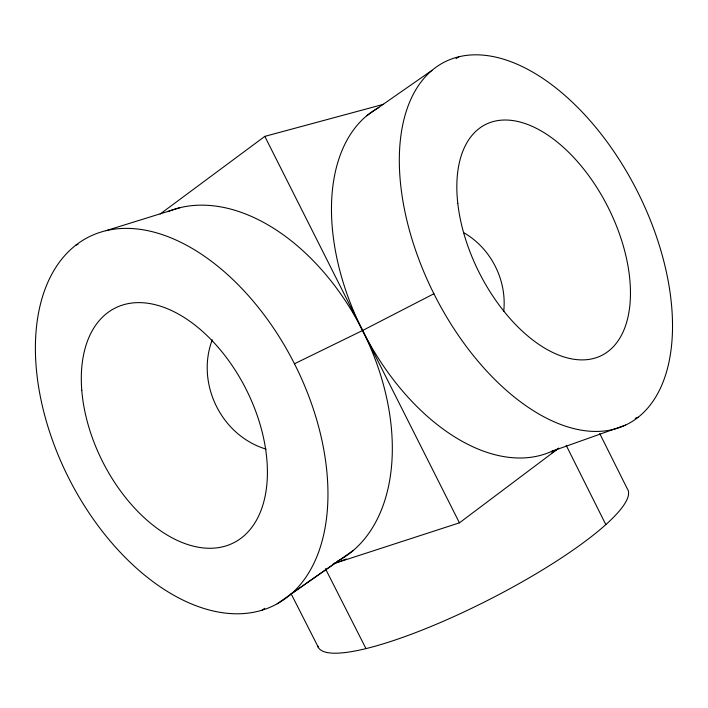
<?xml version="1.0" encoding="UTF-8"?>
<svg xmlns="http://www.w3.org/2000/svg" width="708" height="708" viewBox="0 0 708 708"><rect width="100%" height="100%" fill="white"/><g stroke="black" fill="none" stroke-linecap="round" stroke-linejoin="round"><path stroke-width="1.06" d="M503.707 311.502C507.167 280.262 490.936 248.163 463.59 232.605M212.267 339.796C195.709 383.435 221.347 435.747 266.12 449.137M333.84 563.656L459.43 522.84L558.143 448.66M160.132 214.037L264.819 136.379L383.612 104.306M290.953 594.092L353.504 550.284M277.173 603.791L339.645 560.046M261.96 610.225A206.223 126.52 63.2 0 0 247.278 294.386A206.223 126.52 63.2 0 0 35.639 358.62A206.223 126.52 63.2 0 0 261.96 610.225L264.677 608.331M366.753 115.731L431.924 70.411M456.067 58.684L458.793 56.799M433.933 293.74L362.576 330.503L294.431 363.797M635.182 418.322L638.271 417.216M552.072 451.2L625.624 425.057A202.851 113.891 63.3 0 0 580.454 110.236A202.851 113.891 63.3 0 0 401.817 194.045A202.851 113.891 63.3 0 0 625.624 425.057M75.942 245.065L78.039 244.402M106.129 230.631L179.991 207.683M291.183 593.915L318.503 647.652M325.414 568.674L365.983 648.625M264.819 136.379L459.43 522.84M566.179 445.314L605.818 524.593M599.738 433.579L627.111 488.423A173.69 35.188 -27 0 1 488.697 599.853A173.69 35.188 -27 0 1 317.759 645.935M558.727 448.102A174.009 23.373 -26.9 0 1 551.559 453.111M346.309 558.975A174.009 23.373 -26.9 0 1 341.451 560.789M340.38 561.187A174.009 23.373 -26.9 0 1 333.141 563.78M554.045 450.253A192.461 117.112 63.1 0 1 363.416 332.167A192.461 117.112 63.1 0 1 378.913 107.51M167.761 211.63A194.426 127.343 63.4 0 1 364.354 334.114A194.426 127.343 63.4 0 1 337.813 561.046M457.793 203.444A129.245 72.243 63.3 0 0 597.8 357.133A129.245 72.243 63.3 0 0 575.392 159.273A129.245 72.243 63.3 0 0 457.793 203.444M81.774 390.258A131.484 80.358 63.2 0 0 228.719 544.965A131.484 80.358 63.2 0 0 212.542 341.123A131.484 80.358 63.2 0 0 81.774 390.258"/></g></svg>
